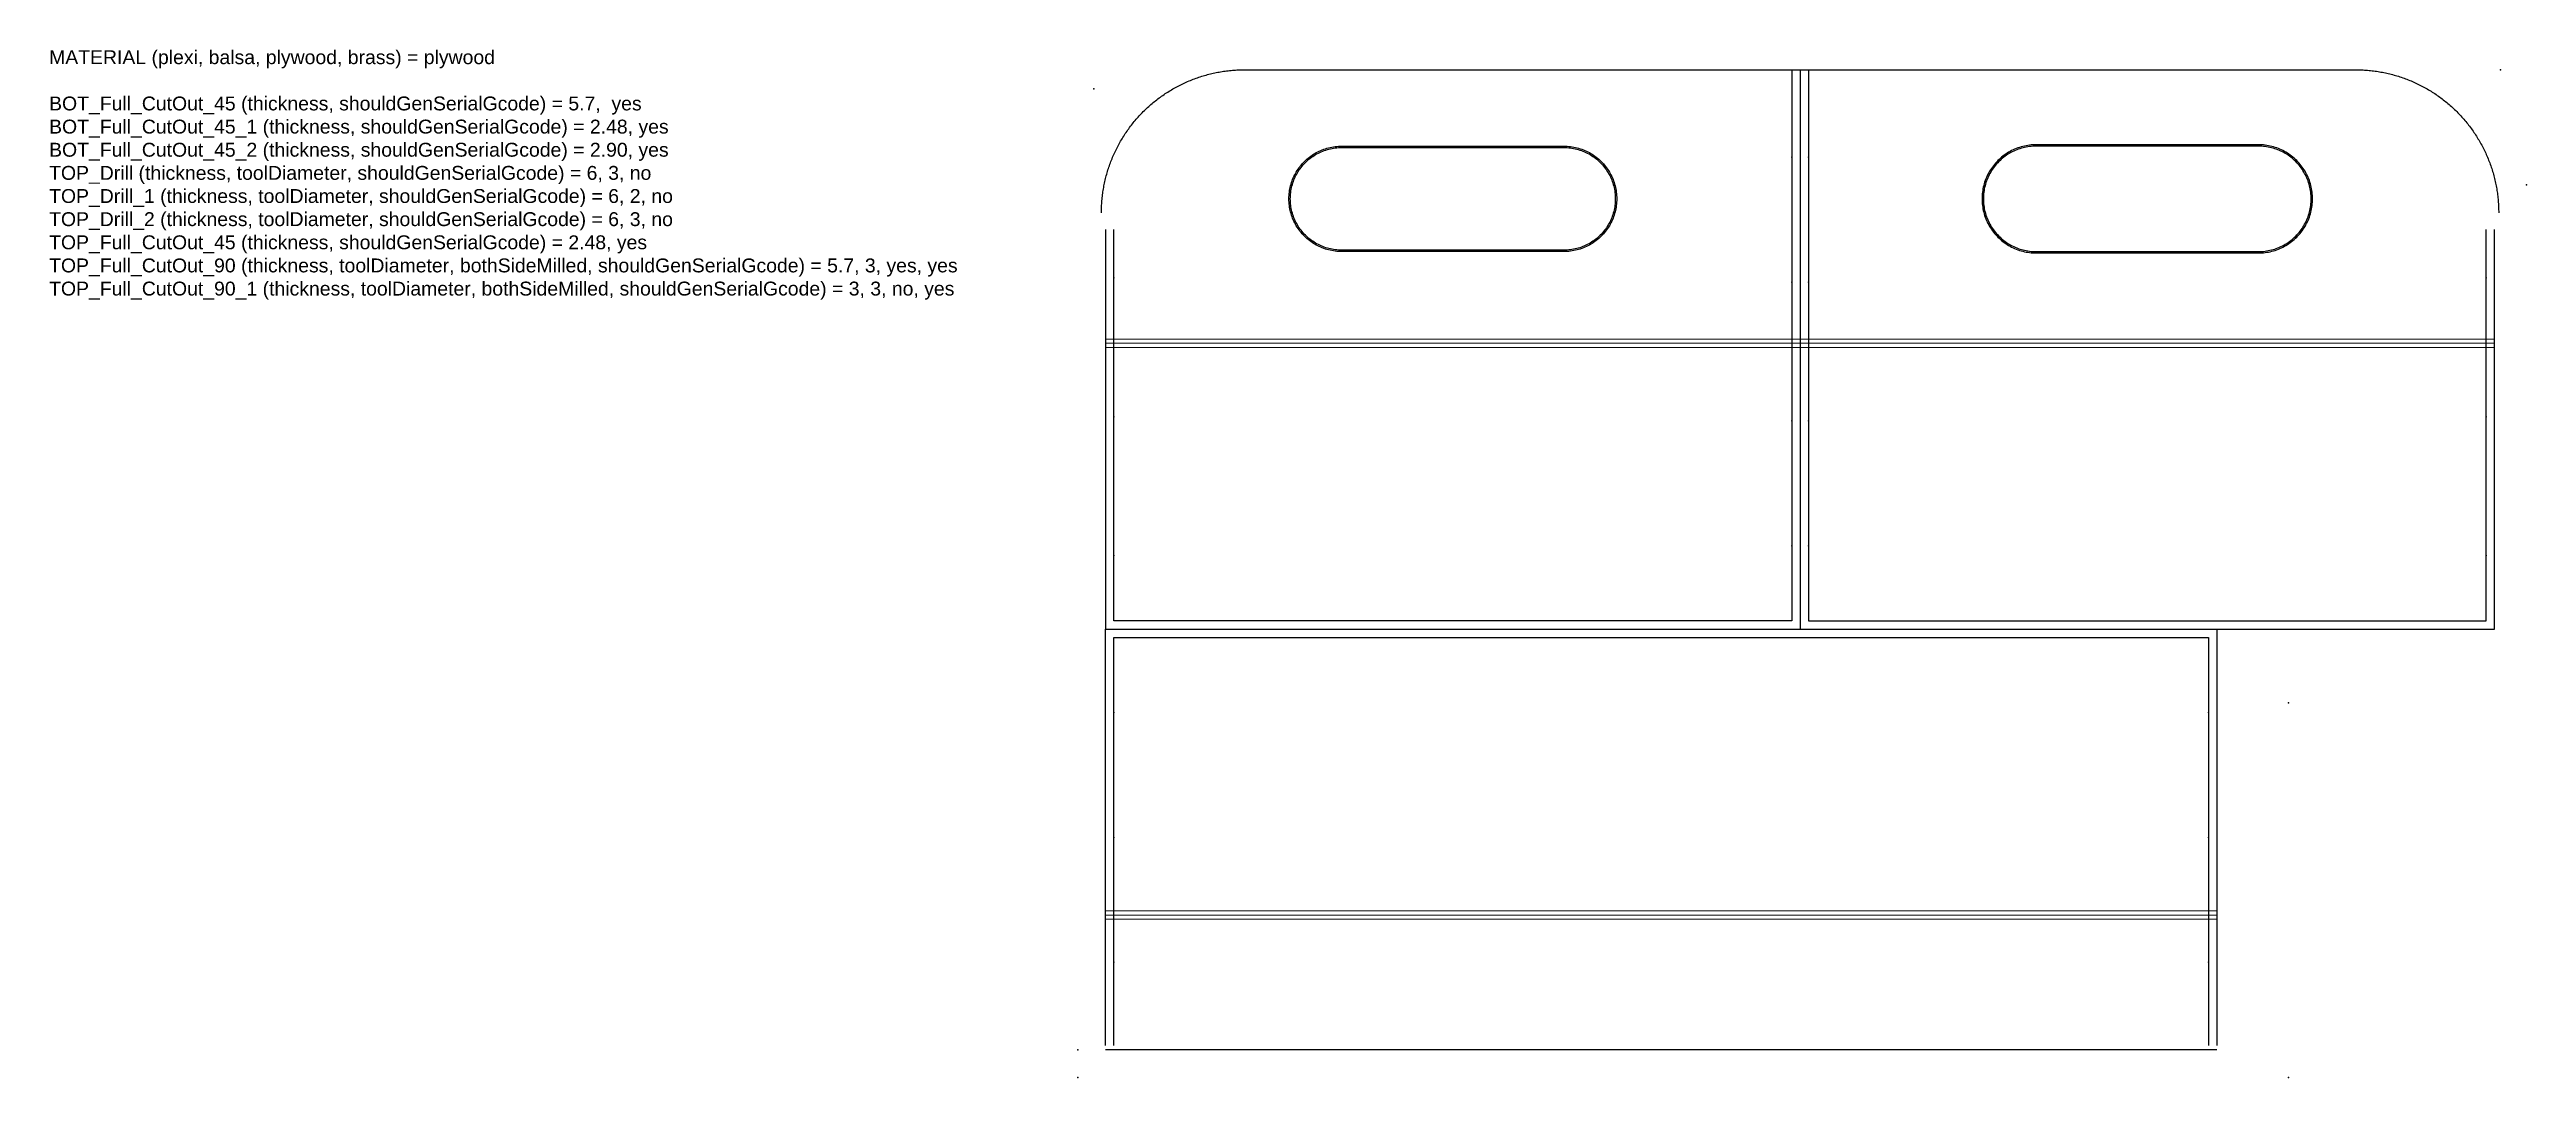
# Model space of a CAD drawing. Header units: millimetres. Extents: x 385 to 1277, y 83 to 453.
import ezdxf

# ---------------------------------------------------------------- set-up
doc = ezdxf.new("R2010")
doc.units = ezdxf.units.MM
for name, color, linetype in [('BOT_Full_CutOut_45', 3, 'Continuous'), ('BOT_Full_CutOut_45_1', 3, 'Continuous'), ('BOT_Full_CutOut_45_2', 3, 'Continuous'), ('TOP_Drill', 1, 'Continuous'), ('TOP_Drill_1', 1, 'Continuous'), ('TOP_Full_CutOut_45', 5, 'Continuous'), ('TOP_Full_CutOut_90', 7, 'Continuous')]:
    doc.layers.add(name, color=color, linetype=linetype)
doc.layers.add('TOP_Drill_2', color=1, linetype='Continuous', lineweight=25)
doc.layers.add('TOP_Full_CutOut_90_1', color=7, linetype='Continuous', lineweight=18)
doc.styles.get("Standard").update_dxf_attribs({"font": 'txt.shx'})

msp = doc.modelspace()

# ---------------------------------------------------------------- linework, layer by layer
at = {"layer": 'BOT_Full_CutOut_45'}
for points in [[(1015.518724, 446.018049), (1015.518724, 244.518049), (1265.518724, 244.518049), (1265.518724, 388.518049)], [(765.518724, 388.518049), (765.518724, 244.518049), (1015.518724, 244.518049)], [(765.518724, 94.518049), (765.518724, 244.518049)], [(1165.518724, 244.518049), (1165.518724, 94.518049)]]:
    msp.add_lwpolyline(points, dxfattribs=at)
at = {"layer": 'BOT_Full_CutOut_45_1'}
for points in [[(849.937632, 381.027363), (849.357112, 381.054739), (848.777739, 381.100337), (848.200083, 381.164111), (847.624716, 381.245997), (847.052205, 381.345916), (846.483115, 381.463769), (845.918008, 381.59944), (845.357441, 381.752793), (844.801968, 381.923679), (844.252136, 382.111929), (843.708489, 382.317356), (843.171562, 382.539758), (842.641887, 382.778916), (842.119985, 383.034593), (841.606371, 383.306537), (841.101553, 383.59448), (840.606028, 383.898138), (840.120286, 384.217211), (839.644806, 384.551384), (839.180057, 384.900327), (838.726499, 385.263696), (838.284577, 385.641132), (837.85473, 386.032264), (837.43738, 386.436704), (837.03294, 386.854054), (836.641808, 387.283901), (836.264372, 387.725822), (835.901003, 388.179381), (835.55206, 388.64413), (835.217887, 389.11961), (834.898814, 389.605352), (834.595156, 390.100876), (834.307213, 390.605694), (834.035268, 391.119308), (833.779591, 391.64121), (833.540433, 392.170886), (833.318031, 392.707812), (833.112604, 393.251459), (832.924354, 393.801291), (832.753468, 394.356764), (832.600115, 394.917331), (832.464444, 395.482439), (832.346591, 396.051529), (832.246672, 396.62404), (832.164785, 397.199407), (832.101012, 397.777062), (832.055414, 398.356435), (832.028037, 398.936955), (832.018909, 399.518048), (832.028037, 400.099142), (832.055414, 400.679661), (832.101012, 401.259035), (832.164785, 401.83669), (832.246672, 402.412057), (832.346591, 402.984568), (832.464444, 403.553658), (832.600114, 404.118765), (832.753468, 404.679332), (832.924354, 405.234806), (833.112603, 405.784637), (833.318031, 406.328285), (833.540433, 406.865211), (833.77959, 407.394887), (834.035268, 407.916789), (834.307212, 408.430402), (834.595155, 408.935221), (834.898813, 409.430745), (835.217886, 409.916487), (835.552059, 410.391967), (835.901002, 410.856716), (836.264371, 411.310275), (836.641807, 411.752196), (837.032939, 412.182044), (837.437379, 412.599393), (837.854729, 413.003834), (838.284576, 413.394965), (838.726498, 413.772401), (839.180056, 414.13577), (839.644805, 414.484714), (840.120285, 414.818886), (840.606027, 415.137959), (841.101551, 415.441617), (841.60637, 415.72956), (842.119983, 416.001505), (842.641885, 416.257182), (843.171561, 416.49634), (843.708487, 416.718742), (844.252135, 416.924169), (844.801966, 417.112419), (845.35744, 417.283304), (845.918007, 417.436658), (846.483114, 417.572329), (847.052204, 417.690181), (847.624715, 417.790101), (848.200082, 417.871987), (848.777737, 417.935761), (849.357111, 417.981359), (849.93763, 418.008735), (850.530505, 418.018049), (930.506942, 418.018049), (931.099817, 418.008735), (931.680337, 417.981359), (932.25971, 417.935761), (932.837365, 417.871987), (933.412732, 417.790101), (933.985243, 417.690181), (934.554333, 417.572329), (935.119441, 417.436658), (935.680008, 417.283304), (936.235481, 417.112419), (936.785313, 416.924169), (937.32896, 416.718742), (937.865886, 416.49634), (938.395562, 416.257182), (938.917464, 416.001505), (939.431078, 415.72956), (939.935896, 415.441617), (940.43142, 415.137959), (940.917162, 414.818886), (941.392642, 414.484714), (941.857391, 414.13577), (942.31095, 413.772401), (942.752871, 413.394965), (943.182719, 413.003834), (943.600069, 412.599393), (944.004509, 412.182044), (944.39564, 411.752196), (944.773076, 411.310275), (945.136445, 410.856716), (945.485389, 410.391967), (945.819561, 409.916487), (946.138634, 409.430745), (946.442292, 408.935221), (946.730235, 408.430402), (947.00218, 407.916789), (947.257857, 407.394887), (947.497015, 406.865211), (947.719417, 406.328285), (947.924844, 405.784637), (948.113093, 405.234806), (948.283979, 404.679332), (948.437333, 404.118765), (948.573003, 403.553658), (948.690856, 402.984568), (948.790775, 402.412057), (948.872662, 401.83669), (948.936436, 401.259035), (948.982033, 400.679661), (949.00941, 400.099142), (949.018539, 399.518048), (949.00941, 398.936955), (948.982033, 398.356435), (948.936436, 397.777062), (948.872662, 397.199407), (948.790775, 396.62404), (948.690856, 396.051529), (948.573003, 395.482439), (948.437333, 394.917331), (948.283979, 394.356764), (948.113093, 393.801291), (947.924843, 393.251459), (947.719416, 392.707812), (947.497014, 392.170886), (947.257856, 391.64121), (947.002179, 391.119308), (946.730235, 390.605694), (946.442291, 390.100876), (946.138634, 389.605352), (945.819561, 389.11961), (945.485388, 388.64413), (945.136445, 388.179381), (944.773075, 387.725822), (944.395639, 387.283901), (944.004508, 386.854054), (943.600068, 386.436704), (943.182718, 386.032264), (942.75287, 385.641132), (942.310949, 385.263696), (941.85739, 384.900327), (941.392641, 384.551384), (940.917161, 384.217211), (940.431419, 383.898138), (939.935895, 383.59448), (939.431076, 383.306537), (938.917463, 383.034593), (938.395561, 382.778916), (937.865885, 382.539758), (937.328959, 382.317356), (936.785311, 382.111929), (936.23548, 381.923679), (935.680006, 381.752793), (935.119439, 381.59944), (934.554332, 381.463769), (933.985242, 381.345916), (933.412731, 381.245997), (932.837364, 381.164111), (932.259709, 381.100337), (931.680335, 381.054739), (931.099816, 381.027363), (930.506941, 381.018049), (850.530506, 381.018049)], [(1181.131231, 380.027733), (1181.743134, 380.05659), (1182.353829, 380.104652), (1182.962713, 380.171874), (1183.569185, 380.258188), (1184.172646, 380.363509), (1184.772502, 380.487733), (1185.36816, 380.630737), (1185.959033, 380.792382), (1186.544535, 380.972506), (1187.124091, 381.170932), (1187.697129, 381.387465), (1188.263082, 381.62189), (1188.821393, 381.873977), (1189.371509, 382.143476), (1189.91289, 382.430122), (1190.444999, 382.733633), (1190.967312, 383.053706), (1191.479315, 383.390028), (1191.9805, 383.742267), (1192.470373, 384.110075), (1192.948452, 384.493088), (1193.414264, 384.890929), (1193.867349, 385.303205), (1194.307262, 385.72951), (1194.733567, 386.169423), (1195.145843, 386.622508), (1195.543684, 387.08832), (1195.926697, 387.566399), (1196.294505, 388.056272), (1196.646744, 388.557457), (1196.983066, 389.069459), (1197.30314, 389.591773), (1197.60665, 390.123882), (1197.893295, 390.665261), (1198.162796, 391.215379), (1198.414882, 391.773689), (1198.649308, 392.339643), (1198.865841, 392.912681), (1199.064267, 393.492236), (1199.244391, 394.077739), (1199.406036, 394.668611), (1199.54904, 395.264269), (1199.673264, 395.864125), (1199.778585, 396.467586), (1199.864899, 397.074058), (1199.932121, 397.682942), (1199.980184, 398.293638), (1200.00904, 398.905542), (1200.018662, 399.518049), (1200.00904, 400.130556), (1199.980184, 400.74246), (1199.932121, 401.353155), (1199.864899, 401.962038), (1199.778586, 402.568511), (1199.673264, 403.171972), (1199.549041, 403.771828), (1199.406036, 404.367486), (1199.244392, 404.958358), (1199.064268, 405.543862), (1198.865841, 406.123418), (1198.649308, 406.696455), (1198.414883, 407.262408), (1198.162796, 407.820719), (1197.893297, 408.370835), (1197.606651, 408.912216), (1197.30314, 409.444325), (1196.983067, 409.966638), (1196.646744, 410.478641), (1196.294506, 410.979825), (1195.926699, 411.469698), (1195.543685, 411.947778), (1195.145844, 412.41359), (1194.733568, 412.866675), (1194.307263, 413.306588), (1193.86735, 413.732893), (1193.414265, 414.145169), (1192.948453, 414.54301), (1192.470374, 414.926023), (1191.980501, 415.293831), (1191.479316, 415.64607), (1190.967314, 415.982392), (1190.445, 416.302466), (1189.912891, 416.605976), (1189.37151, 416.892622), (1188.821394, 417.162121), (1188.263084, 417.414208), (1187.69713, 417.648633), (1187.124093, 417.865166), (1186.544537, 418.063593), (1185.959034, 418.243717), (1185.368162, 418.405362), (1184.772504, 418.548366), (1184.172648, 418.67259), (1183.569187, 418.777911), (1182.962715, 418.864225), (1182.35383, 418.931447), (1181.743135, 418.979509), (1181.131231, 419.008366), (1180.514797, 419.018049), (1100.522651, 419.018049), (1099.906217, 419.008366), (1099.294313, 418.979509), (1098.683618, 418.931447), (1098.074733, 418.864225), (1097.468261, 418.777911), (1096.8648, 418.67259), (1096.264944, 418.548366), (1095.669286, 418.405362), (1095.078414, 418.243717), (1094.492911, 418.063593), (1093.913355, 417.865166), (1093.340318, 417.648633), (1092.774364, 417.414208), (1092.216054, 417.162121), (1091.665938, 416.892622), (1091.124557, 416.605976), (1090.592448, 416.302466), (1090.070134, 415.982392), (1089.558132, 415.64607), (1089.056947, 415.293831), (1088.567074, 414.926023), (1088.088995, 414.54301), (1087.623183, 414.145169), (1087.170098, 413.732893), (1086.730185, 413.306588), (1086.30388, 412.866675), (1085.891604, 412.41359), (1085.493763, 411.947778), (1085.110749, 411.469698), (1084.742942, 410.979825), (1084.390704, 410.478641), (1084.054381, 409.966638), (1083.734308, 409.444325), (1083.430797, 408.912216), (1083.144151, 408.370835), (1082.874652, 407.820719), (1082.622565, 407.262408), (1082.38814, 406.696455), (1082.171607, 406.123418), (1081.97318, 405.543862), (1081.793056, 404.958358), (1081.631412, 404.367486), (1081.488407, 403.771828), (1081.364184, 403.171972), (1081.258862, 402.568511), (1081.172549, 401.962038), (1081.105327, 401.353155), (1081.057264, 400.74246), (1081.028408, 400.130556), (1081.018786, 399.518049), (1081.028408, 398.905542), (1081.057264, 398.293638), (1081.105327, 397.682942), (1081.172549, 397.074058), (1081.258863, 396.467586), (1081.364184, 395.864125), (1081.488408, 395.264269), (1081.631412, 394.668611), (1081.793057, 394.077739), (1081.973181, 393.492236), (1082.171607, 392.912681), (1082.38814, 392.339643), (1082.622566, 391.773689), (1082.874652, 391.215379), (1083.144153, 390.665261), (1083.430798, 390.123882), (1083.734308, 389.591773), (1084.054382, 389.069459), (1084.390704, 388.557457), (1084.742943, 388.056272), (1085.110751, 387.566399), (1085.493764, 387.08832), (1085.891605, 386.622508), (1086.303881, 386.169423), (1086.730186, 385.72951), (1087.170099, 385.303205), (1087.623184, 384.890929), (1088.088996, 384.493088), (1088.567076, 384.110074), (1089.056949, 383.742267), (1089.558133, 383.390029), (1090.070136, 383.053706), (1090.592449, 382.733633), (1091.124558, 382.430122), (1091.665939, 382.143476), (1092.216055, 381.873977), (1092.774366, 381.62189), (1093.340319, 381.387465), (1093.913357, 381.170932), (1094.492913, 380.972506), (1095.078415, 380.792382), (1095.669288, 380.630737), (1096.264946, 380.487733), (1096.864802, 380.363509), (1097.468263, 380.258188), (1098.074735, 380.171874), (1098.683619, 380.104652), (1099.294314, 380.05659), (1099.906217, 380.027733), (1100.522653, 380.018049), (1180.514795, 380.018049)]]:
    msp.add_lwpolyline(points, close=True, dxfattribs=at)
at = {"layer": 'BOT_Full_CutOut_45_2'}
for points in [[(1012.518724, 446.018049), (1012.518724, 247.518049), (768.518724, 247.518049), (768.518724, 388.518049)], [(1018.518724, 446.018049), (1018.518724, 247.518049), (1262.518724, 247.518049), (1262.518724, 388.518049)], [(768.518724, 94.518049), (768.518724, 241.518049), (1162.518724, 241.518049), (1162.518724, 94.518049)]]:
    msp.add_lwpolyline(points, dxfattribs=at)
at = {"layer": 'TOP_Drill'}
for p in [(1267.721843, 446.018049), (761.311513, 439.128284), (1191.406314, 218.021239), (755.518724, 83.018049), (1191.406314, 83.018049)]:
    msp.add_point(p, dxfattribs=at)
at = {"layer": 'TOP_Drill_1'}
for p in [(1012.518724, 414.518049), (1018.518724, 414.518049), (768.518724, 371.018049), (1012.518724, 369.518049), (1018.518724, 369.518049), (1262.518724, 371.018049), (768.518724, 321.018049), (1262.518724, 321.018049), (1012.518724, 319.518049), (1018.518724, 319.518049), (768.518724, 271.018049), (1012.518724, 274.518049), (1018.518724, 274.518049), (1262.518724, 271.018049), (768.518724, 214.518049), (1162.518724, 214.518049), (768.518724, 169.518049), (1162.518724, 169.518049), (768.518724, 124.518049), (1162.518724, 124.518049)]:
    msp.add_point(p, dxfattribs=at)
at = {"layer": 'TOP_Drill_2'}
for p in [(1277.018724, 404.518049), (755.518724, 93.018049)]:
    msp.add_point(p, dxfattribs=at)
at = {"layer": 'TOP_Full_CutOut_45'}
for points in [[(849.921925, 380.527548), (849.325713, 380.555664), (848.730679, 380.602494), (848.137409, 380.667992), (847.546489, 380.752092), (846.958503, 380.854712), (846.37403, 380.975751), (845.793648, 381.115088), (845.217928, 381.272587), (844.64744, 381.448092), (844.082746, 381.64143), (843.524404, 381.85241), (842.972964, 382.080824), (842.428971, 382.326446), (841.892961, 382.589034), (841.365464, 382.86833), (840.847001, 383.164056), (840.338082, 383.475922), (839.83921, 383.80362), (839.350877, 384.146825), (838.873566, 384.505201), (838.407747, 384.878392), (837.953881, 385.266031), (837.512414, 385.667734), (837.083783, 386.083107), (836.66841, 386.511738), (836.266707, 386.953204), (835.879068, 387.407071), (835.505877, 387.87289), (835.147501, 388.350201), (834.804295, 388.838533), (834.476598, 389.337405), (834.164732, 389.846324), (833.869005, 390.364788), (833.58971, 390.892285), (833.327122, 391.428294), (833.081499, 391.972287), (832.853085, 392.523727), (832.642105, 393.08207), (832.448767, 393.646763), (832.273262, 394.217252), (832.115763, 394.792971), (831.976426, 395.373354), (831.855387, 395.957826), (831.752767, 396.545813), (831.668667, 397.136732), (831.603169, 397.730002), (831.556339, 398.325036), (831.528222, 398.921248), (831.518847, 399.518048), (831.528222, 400.114849), (831.556339, 400.711061), (831.603169, 401.306095), (831.668667, 401.899364), (831.752767, 402.490284), (831.855387, 403.07827), (831.976425, 403.662743), (832.115763, 404.243126), (832.273262, 404.818845), (832.448767, 405.389333), (832.642105, 405.954027), (832.853085, 406.51237), (833.081499, 407.06381), (833.327121, 407.607803), (833.589709, 408.143812), (833.869005, 408.671309), (834.164731, 409.189773), (834.476597, 409.698692), (834.804295, 410.197564), (835.1475, 410.685896), (835.505876, 411.163207), (835.879067, 411.629026), (836.266706, 412.082893), (836.668409, 412.524359), (837.083782, 412.95299), (837.512413, 413.368363), (837.95388, 413.770067), (838.407746, 414.157705), (838.873565, 414.530897), (839.350876, 414.889272), (839.839209, 415.232478), (840.33808, 415.560175), (840.846999, 415.872041), (841.365463, 416.167768), (841.89296, 416.447063), (842.428969, 416.709651), (842.972963, 416.955274), (843.524402, 417.183688), (844.082745, 417.394668), (844.647439, 417.588005), (845.217927, 417.763511), (845.793646, 417.92101), (846.374029, 418.060347), (846.958502, 418.181386), (847.546488, 418.284006), (848.137408, 418.368106), (848.730677, 418.433604), (849.325712, 418.480434), (849.921923, 418.50855), (850.526578, 418.518049), (930.51087, 418.518049), (931.115524, 418.50855), (931.711736, 418.480434), (932.30677, 418.433604), (932.90004, 418.368106), (933.490959, 418.284006), (934.078946, 418.181386), (934.663418, 418.060347), (935.243801, 417.92101), (935.81952, 417.763511), (936.390009, 417.588005), (936.954703, 417.394668), (937.513045, 417.183688), (938.064485, 416.955274), (938.608478, 416.709651), (939.144487, 416.447063), (939.671984, 416.167768), (940.190448, 415.872041), (940.699367, 415.560175), (941.198239, 415.232478), (941.686571, 414.889272), (942.163882, 414.530897), (942.629701, 414.157705), (943.083568, 413.770067), (943.525034, 413.368363), (943.953666, 412.95299), (944.369038, 412.524359), (944.770742, 412.082893), (945.15838, 411.629026), (945.531572, 411.163207), (945.889947, 410.685896), (946.233153, 410.197564), (946.56085, 409.698692), (946.872716, 409.189773), (947.168443, 408.671309), (947.447738, 408.143812), (947.710326, 407.607803), (947.955949, 407.06381), (948.184362, 406.51237), (948.395342, 405.954027), (948.58868, 405.389333), (948.764185, 404.818845), (948.921684, 404.243126), (949.061022, 403.662743), (949.18206, 403.07827), (949.28468, 402.490284), (949.368781, 401.899364), (949.434278, 401.306095), (949.481108, 400.711061), (949.509225, 400.114849), (949.5186, 399.518048), (949.509225, 398.921248), (949.481108, 398.325036), (949.434278, 397.730002), (949.368781, 397.136732), (949.28468, 396.545813), (949.18206, 395.957826), (949.061022, 395.373354), (948.921684, 394.792971), (948.764185, 394.217252), (948.58868, 393.646763), (948.395342, 393.08207), (948.184362, 392.523727), (947.955948, 391.972287), (947.710326, 391.428294), (947.447737, 390.892285), (947.168442, 390.364788), (946.872716, 389.846324), (946.56085, 389.337405), (946.233152, 388.838533), (945.889946, 388.350201), (945.531571, 387.87289), (945.15838, 387.407071), (944.770741, 386.953204), (944.369037, 386.511738), (943.953665, 386.083107), (943.525033, 385.667734), (943.083567, 385.266031), (942.6297, 384.878392), (942.163881, 384.505201), (941.68657, 384.146825), (941.198238, 383.80362), (940.699366, 383.475922), (940.190447, 383.164056), (939.671983, 382.86833), (939.144486, 382.589034), (938.608477, 382.326446), (938.064483, 382.080824), (937.513044, 381.85241), (936.954701, 381.64143), (936.390007, 381.448092), (935.819519, 381.272587), (935.2438, 381.115088), (934.663417, 380.975751), (934.078944, 380.854712), (933.490958, 380.752092), (932.900038, 380.667992), (932.306769, 380.602494), (931.711734, 380.555664), (931.115523, 380.527548), (930.510868, 380.518049), (850.526579, 380.518049)], [(1181.131231, 380.027733), (1181.743134, 380.05659), (1182.353829, 380.104652), (1182.962713, 380.171874), (1183.569185, 380.258188), (1184.172646, 380.363509), (1184.772502, 380.487733), (1185.36816, 380.630737), (1185.959033, 380.792382), (1186.544535, 380.972506), (1187.124091, 381.170932), (1187.697129, 381.387465), (1188.263082, 381.62189), (1188.821393, 381.873977), (1189.371509, 382.143476), (1189.91289, 382.430122), (1190.444999, 382.733633), (1190.967312, 383.053706), (1191.479315, 383.390028), (1191.9805, 383.742267), (1192.470373, 384.110075), (1192.948452, 384.493088), (1193.414264, 384.890929), (1193.867349, 385.303205), (1194.307262, 385.72951), (1194.733567, 386.169423), (1195.145843, 386.622508), (1195.543684, 387.08832), (1195.926697, 387.566399), (1196.294505, 388.056272), (1196.646744, 388.557457), (1196.983066, 389.069459), (1197.30314, 389.591773), (1197.60665, 390.123882), (1197.893295, 390.665261), (1198.162796, 391.215379), (1198.414882, 391.773689), (1198.649308, 392.339643), (1198.865841, 392.912681), (1199.064267, 393.492236), (1199.244391, 394.077739), (1199.406036, 394.668611), (1199.54904, 395.264269), (1199.673264, 395.864125), (1199.778585, 396.467586), (1199.864899, 397.074058), (1199.932121, 397.682942), (1199.980184, 398.293638), (1200.00904, 398.905542), (1200.018662, 399.518049), (1200.00904, 400.130556), (1199.980184, 400.74246), (1199.932121, 401.353155), (1199.864899, 401.962038), (1199.778586, 402.568511), (1199.673264, 403.171972), (1199.549041, 403.771828), (1199.406036, 404.367486), (1199.244392, 404.958358), (1199.064268, 405.543862), (1198.865841, 406.123418), (1198.649308, 406.696455), (1198.414883, 407.262408), (1198.162796, 407.820719), (1197.893297, 408.370835), (1197.606651, 408.912216), (1197.30314, 409.444325), (1196.983067, 409.966638), (1196.646744, 410.478641), (1196.294506, 410.979825), (1195.926699, 411.469698), (1195.543685, 411.947778), (1195.145844, 412.41359), (1194.733568, 412.866675), (1194.307263, 413.306588), (1193.86735, 413.732893), (1193.414265, 414.145169), (1192.948453, 414.54301), (1192.470374, 414.926023), (1191.980501, 415.293831), (1191.479316, 415.64607), (1190.967314, 415.982392), (1190.445, 416.302466), (1189.912891, 416.605976), (1189.37151, 416.892622), (1188.821394, 417.162121), (1188.263084, 417.414208), (1187.69713, 417.648633), (1187.124093, 417.865166), (1186.544537, 418.063593), (1185.959034, 418.243717), (1185.368162, 418.405362), (1184.772504, 418.548366), (1184.172648, 418.67259), (1183.569187, 418.777911), (1182.962715, 418.864225), (1182.35383, 418.931447), (1181.743135, 418.979509), (1181.131231, 419.008366), (1180.514797, 419.018049), (1100.522651, 419.018049), (1099.906217, 419.008366), (1099.294313, 418.979509), (1098.683618, 418.931447), (1098.074733, 418.864225), (1097.468261, 418.777911), (1096.8648, 418.67259), (1096.264944, 418.548366), (1095.669286, 418.405362), (1095.078414, 418.243717), (1094.492911, 418.063593), (1093.913355, 417.865166), (1093.340318, 417.648633), (1092.774364, 417.414208), (1092.216054, 417.162121), (1091.665938, 416.892622), (1091.124557, 416.605976), (1090.592448, 416.302466), (1090.070134, 415.982392), (1089.558132, 415.64607), (1089.056947, 415.293831), (1088.567074, 414.926023), (1088.088995, 414.54301), (1087.623183, 414.145169), (1087.170098, 413.732893), (1086.730185, 413.306588), (1086.30388, 412.866675), (1085.891604, 412.41359), (1085.493763, 411.947778), (1085.110749, 411.469698), (1084.742942, 410.979825), (1084.390704, 410.478641), (1084.054381, 409.966638), (1083.734308, 409.444325), (1083.430797, 408.912216), (1083.144151, 408.370835), (1082.874652, 407.820719), (1082.622565, 407.262408), (1082.38814, 406.696455), (1082.171607, 406.123418), (1081.97318, 405.543862), (1081.793056, 404.958358), (1081.631412, 404.367486), (1081.488407, 403.771828), (1081.364184, 403.171972), (1081.258862, 402.568511), (1081.172549, 401.962038), (1081.105327, 401.353155), (1081.057264, 400.74246), (1081.028408, 400.130556), (1081.018786, 399.518049), (1081.028408, 398.905542), (1081.057264, 398.293638), (1081.105327, 397.682942), (1081.172549, 397.074058), (1081.258863, 396.467586), (1081.364184, 395.864125), (1081.488408, 395.264269), (1081.631412, 394.668611), (1081.793057, 394.077739), (1081.973181, 393.492236), (1082.171607, 392.912681), (1082.38814, 392.339643), (1082.622566, 391.773689), (1082.874652, 391.215379), (1083.144153, 390.665261), (1083.430798, 390.123882), (1083.734308, 389.591773), (1084.054382, 389.069459), (1084.390704, 388.557457), (1084.742943, 388.056272), (1085.110751, 387.566399), (1085.493764, 387.08832), (1085.891605, 386.622508), (1086.303881, 386.169423), (1086.730186, 385.72951), (1087.170099, 385.303205), (1087.623184, 384.890929), (1088.088996, 384.493088), (1088.567076, 384.110074), (1089.056949, 383.742267), (1089.558133, 383.390029), (1090.070136, 383.053706), (1090.592449, 382.733633), (1091.124558, 382.430122), (1091.665939, 382.143476), (1092.216055, 381.873977), (1092.774366, 381.62189), (1093.340319, 381.387465), (1093.913357, 381.170932), (1094.492913, 380.972506), (1095.078415, 380.792382), (1095.669288, 380.630737), (1096.264946, 380.487733), (1096.864802, 380.363509), (1097.468263, 380.258188), (1098.074735, 380.171874), (1098.683619, 380.104652), (1099.294314, 380.05659), (1099.906217, 380.027733), (1100.522653, 380.018049), (1180.514795, 380.018049)]]:
    msp.add_lwpolyline(points, close=True, dxfattribs=at)
at = {"layer": 'TOP_Full_CutOut_90'}
for points in [[(764.018724, 394.518049), (764.021547, 395.057346), (764.030018, 395.596584), (764.044135, 396.135703), (764.063897, 396.674646), (764.089301, 397.213351), (764.120345, 397.751761), (764.157026, 398.289817), (764.199339, 398.827459), (764.247279, 399.364628), (764.300843, 399.901266), (764.360023, 400.437314), (764.424813, 400.972712), (764.495206, 401.507403), (764.571194, 402.041327), (764.652769, 402.574426), (764.739923, 403.106642), (764.832644, 403.637916), (764.930924, 404.168189), (765.034752, 404.697405), (765.144116, 405.225504), (765.259004, 405.752429), (765.379403, 406.278122), (765.505301, 406.802525), (765.636683, 407.325582), (765.773536, 407.847234), (765.915844, 408.367424), (766.063591, 408.886095), (766.216761, 409.403191), (766.375338, 409.918654), (766.539304, 410.432429), (766.708642, 410.944458), (766.883332, 411.454686), (767.063355, 411.963057), (767.248692, 412.469515), (767.439322, 412.974004), (767.635225, 413.476469), (767.836379, 413.976855), (768.042761, 414.475108), (768.25435, 414.971172), (768.471122, 415.464993), (768.693054, 415.956516), (768.92012, 416.445689), (769.152296, 416.932458), (769.389557, 417.416768), (769.631877, 417.898567), (769.879228, 418.377802), (770.131585, 418.854421), (770.388919, 419.328371), (770.651201, 419.7996), (770.918404, 420.268057), (771.190498, 420.73369), (771.467453, 421.196448), (771.749239, 421.656281), (772.035824, 422.113138), (772.327178, 422.566968), (772.623268, 423.017723), (772.924063, 423.465352), (773.229528, 423.909807), (773.539631, 424.351039), (773.854337, 424.788999), (774.173612, 425.22364), (774.497421, 425.654913), (774.825729, 426.082772), (775.158499, 426.50717), (775.495695, 426.928059), (775.83728, 427.345395), (776.183217, 427.75913), (776.533467, 428.169221), (776.887992, 428.575621), (777.246754, 428.978286), (777.609712, 429.377172), (777.976828, 429.772236), (778.348061, 430.163434), (778.72337, 430.550722), (779.102713, 430.934059), (779.486051, 431.313403), (779.873339, 431.688712), (780.264537, 432.059945), (780.659601, 432.427061), (781.058487, 432.790019), (781.461152, 433.148781), (781.867552, 433.503306), (782.277643, 433.853556), (782.691378, 434.199493), (783.108714, 434.541078), (783.529603, 434.878274), (783.954001, 435.211044), (784.38186, 435.539352), (784.813133, 435.863161), (785.247774, 436.182436), (785.685734, 436.497142), (786.126966, 436.807245), (786.571421, 437.11271), (787.01905, 437.413505), (787.469805, 437.709595), (787.923635, 438.000949), (788.380492, 438.287534), (788.840325, 438.56932), (789.303083, 438.846275), (789.768716, 439.118369), (790.237173, 439.385572), (790.708402, 439.647854), (791.182352, 439.905188), (791.658971, 440.157545), (792.138206, 440.404896), (792.620005, 440.647216), (793.104315, 440.884477), (793.591084, 441.116653), (794.080257, 441.343719), (794.57178, 441.565651), (795.065601, 441.782423), (795.561665, 441.994012), (796.059918, 442.200394), (796.560304, 442.401548), (797.062769, 442.597451), (797.567258, 442.788081), (798.073716, 442.973418), (798.582087, 443.153441), (799.092315, 443.328131), (799.604344, 443.497469), (800.118119, 443.661435), (800.633582, 443.820012), (801.150678, 443.973182), (801.669349, 444.120929), (802.189539, 444.263237), (802.711191, 444.40009), (803.234248, 444.531472), (803.758651, 444.65737), (804.284344, 444.777769), (804.811269, 444.892657), (805.339368, 445.002021), (805.868584, 445.105849), (806.398857, 445.204129), (806.930131, 445.29685), (807.462347, 445.384004), (807.995446, 445.465579), (808.52937, 445.541567), (809.064061, 445.61196), (809.599459, 445.67675), (810.135507, 445.73593), (810.672145, 445.789494), (811.209314, 445.837434), (811.746956, 445.879747), (812.285012, 445.916428), (812.823422, 445.947472), (813.362127, 445.972876), (813.90107, 445.992638), (814.440189, 446.006755), (814.979427, 446.015226), (815.518724, 446.018049), (1015.518724, 446.018049), (1215.518724, 446.018049), (1216.058021, 446.015226), (1216.597259, 446.006755), (1217.136378, 445.992638), (1217.675321, 445.972876), (1218.214026, 445.947472), (1218.752436, 445.916428), (1219.290492, 445.879747), (1219.828134, 445.837434), (1220.365303, 445.789494), (1220.901941, 445.73593), (1221.437989, 445.67675), (1221.973387, 445.61196), (1222.508078, 445.541567), (1223.042002, 445.465579), (1223.575101, 445.384004), (1224.107317, 445.29685), (1224.638591, 445.204129), (1225.168864, 445.105849), (1225.69808, 445.002021), (1226.226179, 444.892657), (1226.753104, 444.777769), (1227.278797, 444.65737), (1227.8032, 444.531472), (1228.326257, 444.40009), (1228.847909, 444.263237), (1229.368099, 444.120929), (1229.88677, 443.973182), (1230.403866, 443.820012), (1230.919329, 443.661435), (1231.433104, 443.497469), (1231.945133, 443.328131), (1232.455361, 443.153441), (1232.963732, 442.973418), (1233.47019, 442.788081), (1233.974679, 442.597451), (1234.477144, 442.401548), (1234.97753, 442.200394), (1235.475783, 441.994012), (1235.971847, 441.782423), (1236.465668, 441.565651), (1236.957191, 441.343719), (1237.446364, 441.116653), (1237.933133, 440.884477), (1238.417443, 440.647216), (1238.899242, 440.404896), (1239.378477, 440.157545), (1239.855096, 439.905188), (1240.329046, 439.647854), (1240.800275, 439.385572), (1241.268732, 439.118369), (1241.734365, 438.846275), (1242.197123, 438.56932), (1242.656956, 438.287534), (1243.113813, 438.000949), (1243.567643, 437.709595), (1244.018398, 437.413505), (1244.466027, 437.11271), (1244.910482, 436.807245), (1245.351714, 436.497142), (1245.789674, 436.182436), (1246.224315, 435.863161), (1246.655588, 435.539352), (1247.083447, 435.211044), (1247.507845, 434.878274), (1247.928734, 434.541078), (1248.34607, 434.199493), (1248.759805, 433.853556), (1249.169896, 433.503306), (1249.576296, 433.148781), (1249.978961, 432.790019), (1250.377847, 432.427061), (1250.772911, 432.059945), (1251.164109, 431.688712), (1251.551397, 431.313403), (1251.934734, 430.934059), (1252.314078, 430.550722), (1252.689387, 430.163434), (1253.06062, 429.772236), (1253.427736, 429.377172), (1253.790694, 428.978286), (1254.149456, 428.575621), (1254.503981, 428.169221), (1254.854231, 427.75913), (1255.200168, 427.345395), (1255.541753, 426.928059), (1255.878949, 426.50717), (1256.211719, 426.082772), (1256.540027, 425.654913), (1256.863836, 425.22364), (1257.183111, 424.788999), (1257.497817, 424.351039), (1257.80792, 423.909807), (1258.113385, 423.465352), (1258.41418, 423.017723), (1258.71027, 422.566968), (1259.001624, 422.113138), (1259.288209, 421.656281), (1259.569995, 421.196448), (1259.84695, 420.73369), (1260.119044, 420.268057), (1260.386247, 419.7996), (1260.648529, 419.328371), (1260.905863, 418.854421), (1261.15822, 418.377802), (1261.405571, 417.898567), (1261.647891, 417.416768), (1261.885152, 416.932458), (1262.117328, 416.445689), (1262.344394, 415.956516), (1262.566326, 415.464993), (1262.783098, 414.971172), (1262.994687, 414.475108), (1263.201069, 413.976855), (1263.402223, 413.476469), (1263.598126, 412.974004), (1263.788756, 412.469515), (1263.974093, 411.963057), (1264.154116, 411.454686), (1264.328806, 410.944458), (1264.498144, 410.432429), (1264.66211, 409.918654), (1264.820687, 409.403191), (1264.973857, 408.886095), (1265.121604, 408.367424), (1265.263912, 407.847234), (1265.400765, 407.325582), (1265.532147, 406.802525), (1265.658045, 406.278122), (1265.778444, 405.752429), (1265.893332, 405.225504), (1266.002696, 404.697405), (1266.106524, 404.168189), (1266.204804, 403.637916), (1266.297525, 403.106642), (1266.384679, 402.574426), (1266.466254, 402.041327), (1266.542242, 401.507403), (1266.612635, 400.972712), (1266.677425, 400.437314), (1266.736605, 399.901266), (1266.790169, 399.364628), (1266.838109, 398.827459), (1266.880422, 398.289817), (1266.917103, 397.751761), (1266.948147, 397.213351), (1266.973551, 396.674646), (1266.993313, 396.135703), (1267.00743, 395.596584), (1267.015901, 395.057346), (1267.018724, 394.518049)], [(1165.518724, 93.018049), (765.518724, 93.018049)]]:
    msp.add_lwpolyline(points, dxfattribs=at)
for points in [[(849.937632, 381.027363), (849.357112, 381.054739), (848.777739, 381.100337), (848.200083, 381.164111), (847.624716, 381.245997), (847.052205, 381.345916), (846.483115, 381.463769), (845.918008, 381.59944), (845.357441, 381.752793), (844.801968, 381.923679), (844.252136, 382.111929), (843.708489, 382.317356), (843.171562, 382.539758), (842.641887, 382.778916), (842.119985, 383.034593), (841.606371, 383.306537), (841.101553, 383.59448), (840.606028, 383.898138), (840.120286, 384.217211), (839.644806, 384.551384), (839.180057, 384.900327), (838.726499, 385.263696), (838.284577, 385.641132), (837.85473, 386.032264), (837.43738, 386.436704), (837.03294, 386.854054), (836.641808, 387.283901), (836.264372, 387.725822), (835.901003, 388.179381), (835.55206, 388.64413), (835.217887, 389.11961), (834.898814, 389.605352), (834.595156, 390.100876), (834.307213, 390.605694), (834.035268, 391.119308), (833.779591, 391.64121), (833.540433, 392.170886), (833.318031, 392.707812), (833.112604, 393.251459), (832.924354, 393.801291), (832.753468, 394.356764), (832.600115, 394.917331), (832.464444, 395.482439), (832.346591, 396.051529), (832.246672, 396.62404), (832.164785, 397.199407), (832.101012, 397.777062), (832.055414, 398.356435), (832.028037, 398.936955), (832.018909, 399.518048), (832.028037, 400.099142), (832.055414, 400.679661), (832.101012, 401.259035), (832.164785, 401.83669), (832.246672, 402.412057), (832.346591, 402.984568), (832.464444, 403.553658), (832.600114, 404.118765), (832.753468, 404.679332), (832.924354, 405.234806), (833.112603, 405.784637), (833.318031, 406.328285), (833.540433, 406.865211), (833.77959, 407.394887), (834.035268, 407.916789), (834.307212, 408.430402), (834.595155, 408.935221), (834.898813, 409.430745), (835.217886, 409.916487), (835.552059, 410.391967), (835.901002, 410.856716), (836.264371, 411.310275), (836.641807, 411.752196), (837.032939, 412.182044), (837.437379, 412.599393), (837.854729, 413.003834), (838.284576, 413.394965), (838.726498, 413.772401), (839.180056, 414.13577), (839.644805, 414.484714), (840.120285, 414.818886), (840.606027, 415.137959), (841.101551, 415.441617), (841.60637, 415.72956), (842.119983, 416.001505), (842.641885, 416.257182), (843.171561, 416.49634), (843.708487, 416.718742), (844.252135, 416.924169), (844.801966, 417.112419), (845.35744, 417.283304), (845.918007, 417.436658), (846.483114, 417.572329), (847.052204, 417.690181), (847.624715, 417.790101), (848.200082, 417.871987), (848.777737, 417.935761), (849.357111, 417.981359), (849.93763, 418.008735), (850.530505, 418.018049), (930.506942, 418.018049), (931.099817, 418.008735), (931.680337, 417.981359), (932.25971, 417.935761), (932.837365, 417.871987), (933.412732, 417.790101), (933.985243, 417.690181), (934.554333, 417.572329), (935.119441, 417.436658), (935.680008, 417.283304), (936.235481, 417.112419), (936.785313, 416.924169), (937.32896, 416.718742), (937.865886, 416.49634), (938.395562, 416.257182), (938.917464, 416.001505), (939.431078, 415.72956), (939.935896, 415.441617), (940.43142, 415.137959), (940.917162, 414.818886), (941.392642, 414.484714), (941.857391, 414.13577), (942.31095, 413.772401), (942.752871, 413.394965), (943.182719, 413.003834), (943.600069, 412.599393), (944.004509, 412.182044), (944.39564, 411.752196), (944.773076, 411.310275), (945.136445, 410.856716), (945.485389, 410.391967), (945.819561, 409.916487), (946.138634, 409.430745), (946.442292, 408.935221), (946.730235, 408.430402), (947.00218, 407.916789), (947.257857, 407.394887), (947.497015, 406.865211), (947.719417, 406.328285), (947.924844, 405.784637), (948.113093, 405.234806), (948.283979, 404.679332), (948.437333, 404.118765), (948.573003, 403.553658), (948.690856, 402.984568), (948.790775, 402.412057), (948.872662, 401.83669), (948.936436, 401.259035), (948.982033, 400.679661), (949.00941, 400.099142), (949.018539, 399.518048), (949.00941, 398.936955), (948.982033, 398.356435), (948.936436, 397.777062), (948.872662, 397.199407), (948.790775, 396.62404), (948.690856, 396.051529), (948.573003, 395.482439), (948.437333, 394.917331), (948.283979, 394.356764), (948.113093, 393.801291), (947.924843, 393.251459), (947.719416, 392.707812), (947.497014, 392.170886), (947.257856, 391.64121), (947.002179, 391.119308), (946.730235, 390.605694), (946.442291, 390.100876), (946.138634, 389.605352), (945.819561, 389.11961), (945.485388, 388.64413), (945.136445, 388.179381), (944.773075, 387.725822), (944.395639, 387.283901), (944.004508, 386.854054), (943.600068, 386.436704), (943.182718, 386.032264), (942.75287, 385.641132), (942.310949, 385.263696), (941.85739, 384.900327), (941.392641, 384.551384), (940.917161, 384.217211), (940.431419, 383.898138), (939.935895, 383.59448), (939.431076, 383.306537), (938.917463, 383.034593), (938.395561, 382.778916), (937.865885, 382.539758), (937.328959, 382.317356), (936.785311, 382.111929), (936.23548, 381.923679), (935.680006, 381.752793), (935.119439, 381.59944), (934.554332, 381.463769), (933.985242, 381.345916), (933.412731, 381.245997), (932.837364, 381.164111), (932.259709, 381.100337), (931.680335, 381.054739), (931.099816, 381.027363), (930.506941, 381.018049), (850.530506, 381.018049)], [(1181.115523, 380.527548), (1181.711735, 380.555665), (1182.306769, 380.602495), (1182.900039, 380.667992), (1183.490958, 380.752093), (1184.078945, 380.854713), (1184.663417, 380.975751), (1185.2438, 381.115089), (1185.819519, 381.272588), (1186.390008, 381.448093), (1186.954702, 381.64143), (1187.513044, 381.85241), (1188.064484, 382.080824), (1188.608477, 382.326447), (1189.144486, 382.589035), (1189.671983, 382.86833), (1190.190447, 383.164057), (1190.699366, 383.475922), (1191.198238, 383.80362), (1191.68657, 384.146826), (1192.163882, 384.505201), (1192.6297, 384.878392), (1193.083567, 385.266031), (1193.525034, 385.667735), (1193.953665, 386.083107), (1194.369037, 386.511738), (1194.770741, 386.953205), (1195.15838, 387.407071), (1195.531571, 387.87289), (1195.889947, 388.350201), (1196.233152, 388.838534), (1196.56085, 389.337406), (1196.872716, 389.846325), (1197.168442, 390.364788), (1197.447738, 390.892285), (1197.710326, 391.428295), (1197.955948, 391.972288), (1198.184362, 392.523728), (1198.395342, 393.08207), (1198.58868, 393.646764), (1198.764185, 394.217252), (1198.921684, 394.792971), (1199.061022, 395.373354), (1199.18206, 395.957827), (1199.284681, 396.545813), (1199.368781, 397.136733), (1199.434278, 397.730002), (1199.481109, 398.325037), (1199.509225, 398.921248), (1199.518601, 399.518049), (1199.509225, 400.114849), (1199.481109, 400.711061), (1199.434279, 401.306095), (1199.368781, 401.899365), (1199.284681, 402.490284), (1199.182061, 403.078271), (1199.061022, 403.662744), (1198.921685, 404.243126), (1198.764186, 404.818845), (1198.588681, 405.389334), (1198.395343, 405.954028), (1198.184363, 406.51237), (1197.955949, 407.06381), (1197.710327, 407.607803), (1197.447738, 408.143812), (1197.168443, 408.671309), (1196.872717, 409.189773), (1196.560851, 409.698692), (1196.233153, 410.197564), (1195.889947, 410.685896), (1195.531572, 411.163208), (1195.158381, 411.629026), (1194.770742, 412.082893), (1194.369038, 412.52436), (1193.953666, 412.952991), (1193.525035, 413.368363), (1193.083568, 413.770067), (1192.629701, 414.157706), (1192.163883, 414.530897), (1191.686572, 414.889272), (1191.198239, 415.232478), (1190.699367, 415.560176), (1190.190448, 415.872042), (1189.671985, 416.167768), (1189.144488, 416.447063), (1188.608478, 416.709652), (1188.064485, 416.955274), (1187.513045, 417.183688), (1186.954703, 417.394668), (1186.390009, 417.588006), (1185.819521, 417.763511), (1185.243801, 417.92101), (1184.663419, 418.060347), (1184.078946, 418.181386), (1183.49096, 418.284006), (1182.90004, 418.368106), (1182.30677, 418.433604), (1181.711736, 418.480434), (1181.115525, 418.508551), (1180.51087, 418.518049), (1100.526578, 418.518049), (1099.921923, 418.508551), (1099.325712, 418.480434), (1098.730678, 418.433604), (1098.137408, 418.368106), (1097.546488, 418.284006), (1096.958502, 418.181386), (1096.374029, 418.060347), (1095.793647, 417.92101), (1095.217927, 417.763511), (1094.647439, 417.588006), (1094.082745, 417.394668), (1093.524403, 417.183688), (1092.972963, 416.955274), (1092.42897, 416.709652), (1091.89296, 416.447063), (1091.365463, 416.167768), (1090.847, 415.872042), (1090.338081, 415.560176), (1089.839209, 415.232478), (1089.350877, 414.889272), (1088.873565, 414.530897), (1088.407747, 414.157706), (1087.95388, 413.770067), (1087.512413, 413.368363), (1087.083782, 412.952991), (1086.66841, 412.52436), (1086.266706, 412.082893), (1085.879067, 411.629026), (1085.505876, 411.163208), (1085.147501, 410.685896), (1084.804295, 410.197564), (1084.476597, 409.698692), (1084.164731, 409.189773), (1083.869005, 408.671309), (1083.58971, 408.143812), (1083.327121, 407.607803), (1083.081499, 407.06381), (1082.853085, 406.51237), (1082.642105, 405.954028), (1082.448767, 405.389334), (1082.273262, 404.818845), (1082.115763, 404.243126), (1081.976426, 403.662744), (1081.855387, 403.078271), (1081.752767, 402.490284), (1081.668667, 401.899365), (1081.603169, 401.306095), (1081.556339, 400.711061), (1081.528223, 400.114849), (1081.518847, 399.518049), (1081.528223, 398.921248), (1081.556339, 398.325037), (1081.60317, 397.730002), (1081.668667, 397.136733), (1081.752768, 396.545813), (1081.855388, 395.957827), (1081.976426, 395.373354), (1082.115764, 394.792971), (1082.273263, 394.217252), (1082.448768, 393.646764), (1082.642106, 393.08207), (1082.853086, 392.523728), (1083.0815, 391.972288), (1083.327122, 391.428295), (1083.58971, 390.892285), (1083.869006, 390.364788), (1084.164732, 389.846325), (1084.476598, 389.337406), (1084.804296, 388.838534), (1085.147502, 388.350201), (1085.505877, 387.87289), (1085.879068, 387.407071), (1086.266707, 386.953205), (1086.668411, 386.511738), (1087.083783, 386.083107), (1087.512414, 385.667735), (1087.953881, 385.266031), (1088.407748, 384.878392), (1088.873567, 384.505201), (1089.350878, 384.146826), (1089.83921, 383.80362), (1090.338082, 383.475922), (1090.847001, 383.164057), (1091.365465, 382.86833), (1091.892962, 382.589035), (1092.428971, 382.326447), (1092.972964, 382.080824), (1093.524404, 381.85241), (1094.082747, 381.64143), (1094.64744, 381.448093), (1095.217929, 381.272588), (1095.793648, 381.115089), (1096.374031, 380.975751), (1096.958503, 380.854713), (1097.54649, 380.752093), (1098.137409, 380.667992), (1098.730679, 380.602495), (1099.325713, 380.555665), (1099.921925, 380.527548), (1100.52658, 380.518049), (1180.510868, 380.518049)]]:
    msp.add_lwpolyline(points, close=True, dxfattribs=at)
at = {"layer": 'TOP_Full_CutOut_90_1'}
for points in [[(765.518724, 346.018065), (1015.518724, 346.018065), (1265.518724, 346.018065), (1265.518724, 347.518065), (1015.518724, 347.518065), (765.518724, 347.518065), (765.518724, 349.018065), (1015.518724, 349.018065), (1265.518724, 349.018065)], [(765.518724, 140.018033), (1165.518724, 140.018033), (1165.518724, 141.518033), (765.518724, 141.518033), (765.518724, 143.018033), (1165.518724, 143.018033)]]:
    msp.add_lwpolyline(points, dxfattribs=at)

# ---------------------------------------------------------------- texts
at = {"insert": (385.19686, 453.049452), "char_height": 5, "width": 378.90625, "attachment_point": 1}
msp.add_mtext('{\\f@Arial Unicode MS|b0|i0|c238|p34;MATERIAL (plexi, balsa, plywood, brass) = plywood^J^JBOT_Full_CutOut_45 (thickness, shouldGenSerialGcode) = 5.7,  yes^JBOT_Full_CutOut_45_1 (thickness, shouldGenSerialGcode) = 2.48, yes^JBOT_Full_CutOut_45_2 (thickness, shouldGenSerialGcode) = 2.90, yes^JTOP_Drill (thickness, toolDiameter, shouldGenSerialGcode) = 6, 3, no^JTOP_Drill_1 (thickness, toolDiameter, shouldGenSerialGcode) = 6, 2, no^JTOP_Drill_2 (thickness, toolDiameter, shouldGenSerialGcode) = 6, 3, no^JTOP_Full_CutOut_45 (thickness, shouldGenSerialGcode) = 2.48, yes^JTOP_Full_CutOut_90 (thickness, toolDiameter, bothSideMilled, shouldGenSerialGcode) = 5.7, 3, yes, yes^JTOP_Full_CutOut_90_1 (thickness, toolDiameter, bothSideMilled, shouldGenSerialGcode) = 3, 3, no, yes}', dxfattribs=at)

doc.saveas('drawing.dxf')
